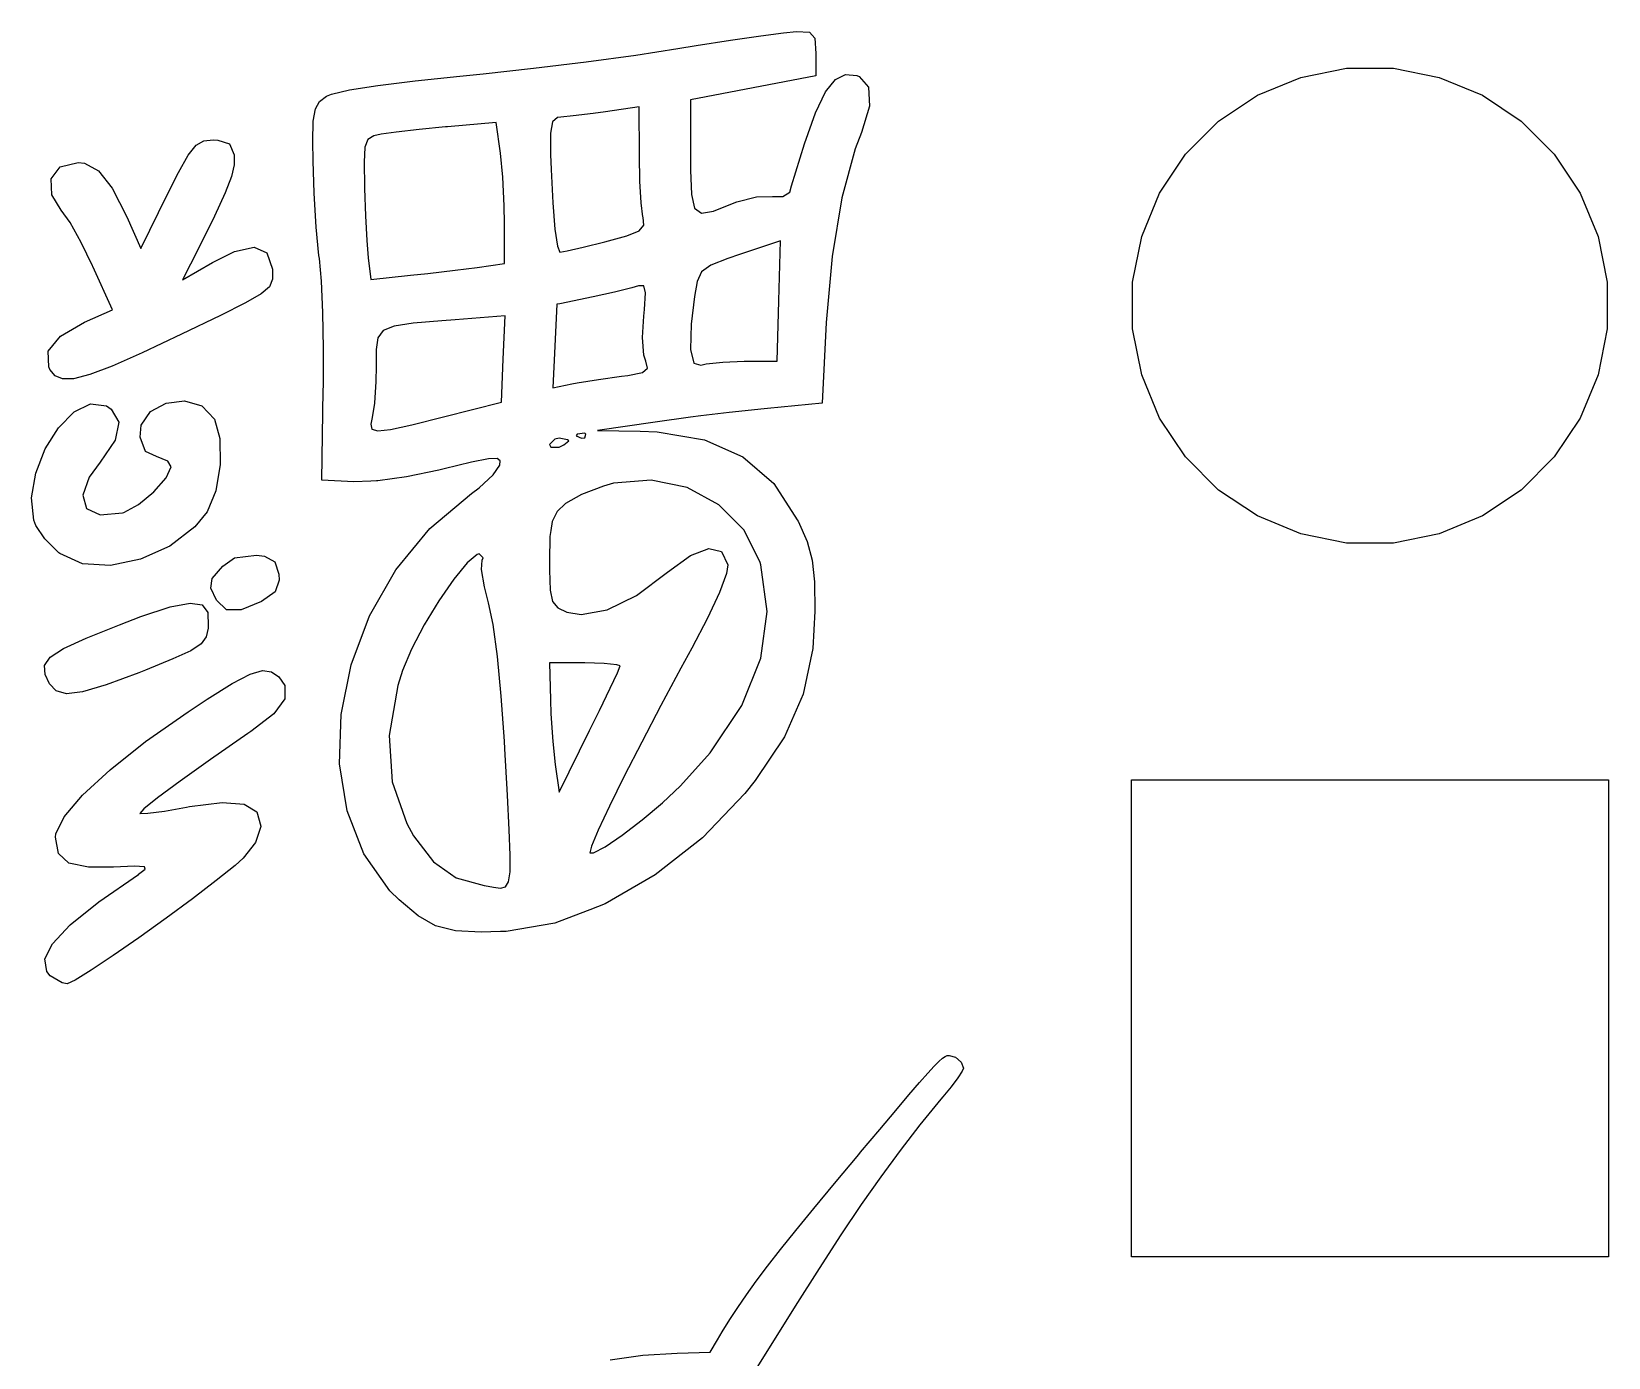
# Model space of a CAD drawing. Header units: millimetres. Extents: x 50.8 to 70.2, y -80.5 to -30.
# Drawn here: x 64.62 to 70.24, y -75.76 to -71.03 of the extents above; entities that cross this region are included whole.
import ezdxf

# ---------------------------------------------------------------- set-up
doc = ezdxf.new("R2010")
doc.units = ezdxf.units.MM
doc.layers.add('B.Mask', color=4, linetype='CONTINUOUS', true_color=0x02ffee)

msp = doc.modelspace()

# ---------------------------------------------------------------- linework, layer by layer
at = {"layer": 'B.Mask', "linetype": 'CONTINUOUS'}
for p, q in [((67.218576, -71.04872), (67.29997, -71.037907)), ((67.29997, -71.037907), (67.345995, -71.033416)), ((67.345995, -71.033416), (67.34618, -71.033409)), ((67.34618, -71.033409), (67.392099, -71.036107)), ((67.392099, -71.036107), (67.410941, -71.057512)), ((66.773696, -71.117175), (66.923042, -71.094391)), ((66.923042, -71.094391), (66.988477, -71.083717)), ((66.988477, -71.083717), (67.111512, -71.064456)), ((67.111512, -71.064456), (67.218576, -71.04872)), ((67.410941, -71.057512), (67.414581, -71.111072)), ((66.409174, -71.164229), (66.596494, -71.141199)), ((66.596494, -71.141199), (66.773696, -71.117175)), ((67.414581, -71.111072), (67.414581, -71.19109)), ((65.987094, -71.208461), (66.145725, -71.19224)), ((66.145725, -71.19224), (66.229473, -71.184032)), ((66.229473, -71.184032), (66.409174, -71.164229)), ((67.414581, -71.19109), (67.191674, -71.233832)), ((67.449763, -71.248086), (67.484607, -71.203966)), ((67.484607, -71.203966), (67.521013, -71.18628)), ((67.521013, -71.18628), (67.561548, -71.19057)), ((67.561548, -71.19057), (67.569474, -71.193612)), ((67.569474, -71.193612), (67.602938, -71.231965)), ((68.989313, -71.260367), (69.143258, -71.196601)), ((69.143258, -71.196601), (69.306685, -71.164093)), ((69.306685, -71.164093), (69.473315, -71.164093)), ((69.473315, -71.164093), (69.636742, -71.196601)), ((69.636742, -71.196601), (69.790687, -71.260367)), ((65.646498, -71.282267), (65.671332, -71.26325)), ((65.671332, -71.26325), (65.688467, -71.256178)), ((65.688467, -71.256178), (65.752837, -71.241273)), ((65.752837, -71.241273), (65.854255, -71.225086)), ((65.854255, -71.225086), (65.987094, -71.208461)), ((67.191674, -71.233832), (66.968767, -71.276574)), ((67.413914, -71.323099), (67.449763, -71.248086)), ((67.602938, -71.231965), (67.605769, -71.299847)), ((68.850766, -71.352941), (68.989313, -71.260367)), ((69.790687, -71.260367), (69.929234, -71.352941)), ((65.624165, -71.352794), (65.631504, -71.308631)), ((65.631504, -71.308631), (65.646498, -71.282267)), ((66.665842, -71.319262), (66.621277, -71.325353)), ((66.785869, -71.302167), (66.665842, -71.319262)), ((66.786181, -71.475251), (66.785869, -71.302167)), ((66.968767, -71.276574), (66.968767, -71.479601)), ((67.605769, -71.299847), (67.577639, -71.393145)), ((65.622299, -71.425207), (65.624165, -71.352794)), ((66.095183, -71.373225), (66.001537, -71.382227)), ((66.102284, -71.372615), (66.095183, -71.373225)), ((66.276035, -71.357828), (66.102284, -71.372615)), ((66.290898, -71.466263), (66.276035, -71.357828)), ((66.476738, -71.355306), (66.469644, -71.395663)), ((66.493993, -71.339719), (66.476738, -71.355306)), ((66.505806, -71.338025), (66.493993, -71.339719)), ((66.550763, -71.333939), (66.505806, -71.338025)), ((66.621277, -71.325353), (66.550763, -71.333939)), ((67.374494, -71.433461), (67.413914, -71.323099)), ((68.732941, -71.470766), (68.850766, -71.352941)), ((69.929234, -71.352941), (70.047059, -71.470766)), ((65.206488, -71.438487), (65.233829, -71.423114)), ((65.233829, -71.423114), (65.267, -71.419712)), ((65.267, -71.419712), (65.283352, -71.420162)), ((65.283352, -71.420162), (65.325484, -71.433489)), ((65.62302, -71.494542), (65.622299, -71.425207)), ((65.81885, -71.418032), (65.808289, -71.445736)), ((65.840131, -71.405439), (65.81885, -71.418032)), ((65.865662, -71.399658), (65.840131, -71.405439)), ((65.919338, -71.391688), (65.865662, -71.399658)), ((66.001537, -71.382227), (65.919338, -71.391688)), ((66.469644, -71.395663), (66.469917, -71.471153)), ((67.577639, -71.393145), (67.555756, -71.450843)), ((65.143272, -71.53616), (65.178471, -71.473585)), ((65.178471, -71.473585), (65.206488, -71.438487)), ((65.325484, -71.433489), (65.341639, -71.472828)), ((65.341639, -71.472828), (65.341971, -71.475331)), ((65.341971, -71.475331), (65.341908, -71.507926)), ((65.808289, -71.445736), (65.805228, -71.498752)), ((66.299242, -71.551944), (66.290898, -71.466263)), ((66.469917, -71.471153), (66.471812, -71.524554)), ((66.788003, -71.56624), (66.786181, -71.475251)), ((66.968767, -71.479601), (66.96887, -71.527425)), ((67.328936, -71.58363), (67.374494, -71.433461)), ((67.555756, -71.450843), (67.507851, -71.626402)), ((68.640367, -71.609313), (68.732941, -71.470766)), ((70.047059, -71.470766), (70.139633, -71.609313)), ((64.689234, -71.558074), (64.721956, -71.516044)), ((64.721956, -71.516044), (64.786448, -71.49973)), ((64.786448, -71.49973), (64.808338, -71.502073)), ((64.808338, -71.502073), (64.858645, -71.529508)), ((64.858645, -71.529508), (64.907454, -71.591844)), ((65.10453, -71.613327), (65.143272, -71.53616)), ((65.341908, -71.507926), (65.332119, -71.549469)), ((65.627006, -71.609898), (65.62302, -71.494542)), ((65.805228, -71.498752), (65.806449, -71.587281)), ((66.471812, -71.524554), (66.477906, -71.643806)), ((66.96887, -71.527425), (66.971776, -71.613618)), ((64.691968, -71.615451), (64.689234, -71.558074)), ((64.907454, -71.591844), (64.959294, -71.69418)), ((65.332119, -71.549469), (65.309618, -71.607787)), ((65.806449, -71.587281), (65.806565, -71.59268)), ((65.806565, -71.59268), (65.809737, -71.689817)), ((66.304635, -71.654921), (66.299242, -71.551944)), ((66.792511, -71.644321), (66.788003, -71.56624)), ((67.32266, -71.6055), (67.328936, -71.58363)), ((64.726004, -71.669724), (64.691968, -71.615451)), ((65.009174, -71.806941), (65.10453, -71.613327)), ((65.309618, -71.607787), (65.271418, -71.69071)), ((65.634637, -71.730174), (65.627006, -71.609898)), ((66.305761, -71.717517), (66.304635, -71.654921)), ((66.477906, -71.643806), (66.485439, -71.737174)), ((66.798769, -71.693846), (66.792511, -71.644321)), ((66.971776, -71.613618), (66.982785, -71.662593)), ((67.050721, -71.672969), (67.118452, -71.64641)), ((67.118452, -71.64641), (67.133356, -71.640634)), ((67.133356, -71.640634), (67.203574, -71.622612)), ((67.203574, -71.622612), (67.26022, -71.620722)), ((67.26022, -71.620722), (67.297752, -71.621354)), ((67.297752, -71.621354), (67.32266, -71.6055)), ((67.507851, -71.626402), (67.472926, -71.83538)), ((68.576601, -71.763258), (68.640367, -71.609313)), ((70.139633, -71.609313), (70.203399, -71.763258)), ((64.757032, -71.714016), (64.726004, -71.669724)), ((64.959294, -71.69418), (65.009174, -71.806941)), ((65.271418, -71.69071), (65.214532, -71.806067)), ((65.809737, -71.689817), (65.814381, -71.778348)), ((66.799432, -71.696539), (66.798769, -71.693846)), ((66.801724, -71.723444), (66.799432, -71.696539)), ((66.982785, -71.662593), (67.007299, -71.68037)), ((67.007299, -71.68037), (67.050721, -71.672969)), ((64.79708, -71.785331), (64.757032, -71.714016)), ((65.644366, -71.831655), (65.634637, -71.730174)), ((66.305761, -71.860335), (66.305761, -71.717517)), ((66.485439, -71.737174), (66.493795, -71.798043)), ((66.662963, -71.782272), (66.741659, -71.760957)), ((66.741659, -71.760957), (66.785385, -71.743083)), ((66.785385, -71.743083), (66.801724, -71.723444)), ((68.544093, -71.926685), (68.576601, -71.763258)), ((70.203399, -71.763258), (70.235907, -71.926685)), ((64.837629, -71.868466), (64.79708, -71.785331)), ((65.214532, -71.806067), (65.158419, -71.918074)), ((65.264286, -71.856031), (65.34278, -71.816638)), ((65.34278, -71.816638), (65.413832, -71.801389)), ((65.413832, -71.801389), (65.458629, -71.822362)), ((65.458629, -71.822362), (65.478228, -71.879675)), ((65.814381, -71.778348), (65.819535, -71.839715)), ((66.493795, -71.798043), (66.50236, -71.819802)), ((66.50236, -71.819802), (66.528248, -71.81471)), ((66.528248, -71.81471), (66.585994, -71.801219)), ((66.585994, -71.801219), (66.662963, -71.782272)), ((67.289424, -71.778931), (67.143187, -71.827945)), ((67.283416, -71.993465), (67.289424, -71.778931)), ((64.838717, -71.87088), (64.837629, -71.868466)), ((64.907965, -72.024837), (64.838717, -71.87088)), ((65.158419, -71.918074), (65.264286, -71.856031)), ((65.478228, -71.879675), (65.478517, -71.882713)), ((65.645761, -71.842665), (65.644366, -71.831655)), ((65.652756, -71.922704), (65.645761, -71.842665)), ((65.819535, -71.839715), (65.828962, -71.916783)), ((66.130085, -71.883767), (66.208596, -71.873738)), ((66.208596, -71.873738), (66.305761, -71.860335)), ((67.040703, -71.865816), (67.007779, -71.88969)), ((67.101382, -71.842084), (67.040703, -71.865816)), ((67.143187, -71.827945), (67.101382, -71.842084)), ((67.472926, -71.83538), (67.452443, -72.069882)), ((65.479044, -71.916277), (65.468265, -71.942577)), ((65.478517, -71.882713), (65.479044, -71.916277)), ((65.657746, -72.034349), (65.652756, -71.922704)), ((65.828962, -71.916783), (65.970197, -71.901962)), ((65.970197, -71.901962), (66.032539, -71.895167)), ((66.032539, -71.895167), (66.130085, -71.883767)), ((66.992026, -71.923569), (66.982859, -71.977314)), ((67.007779, -71.88969), (66.992026, -71.923569)), ((68.544093, -72.093315), (68.544093, -71.926685)), ((70.235907, -71.926685), (70.235907, -72.093315)), ((65.43867, -71.96831), (65.382749, -72.000175)), ((65.468265, -71.942577), (65.43867, -71.96831)), ((66.621427, -71.97838), (66.50236, -72.003098)), ((66.697971, -71.961527), (66.621427, -71.97838)), ((66.7589, -71.946397), (66.697971, -71.961527)), ((66.783206, -71.939017), (66.7589, -71.946397)), ((66.801541, -71.939238), (66.783206, -71.939017)), ((66.808091, -71.964658), (66.801541, -71.939238)), ((66.804333, -72.023949), (66.808091, -71.964658)), ((66.982859, -71.977314), (66.971263, -72.076269)), ((67.277408, -72.207998), (67.283416, -71.993465)), ((64.808638, -72.068774), (64.907965, -72.024837)), ((65.292993, -72.044867), (65.154201, -72.112178)), ((65.382749, -72.000175), (65.292993, -72.044867)), ((65.660308, -72.163509), (65.657746, -72.034349)), ((66.307898, -72.046325), (66.129646, -72.060182)), ((66.301114, -72.200332), (66.307898, -72.046325)), ((66.492452, -72.005155), (66.48484, -72.154294)), ((66.50236, -72.003098), (66.492452, -72.005155)), ((66.797327, -72.123852), (66.801676, -72.047461)), ((66.801676, -72.047461), (66.804333, -72.023949)), ((64.722614, -72.118641), (64.808638, -72.068774)), ((65.873362, -72.098739), (65.854523, -72.125044)), ((65.912601, -72.082702), (65.873362, -72.098739)), ((65.979701, -72.072535), (65.912601, -72.082702)), ((66.082124, -72.063842), (65.979701, -72.072535)), ((66.129646, -72.060182), (66.082124, -72.063842)), ((66.971263, -72.076269), (66.968534, -72.166364)), ((67.452443, -72.069882), (67.437444, -72.357066)), ((68.576601, -72.256742), (68.544093, -72.093315)), ((70.235907, -72.093315), (70.203399, -72.256742)), ((64.67964, -72.172328), (64.722614, -72.118641)), ((65.154201, -72.112178), (65.014714, -72.17789)), ((65.854523, -72.125044), (65.848624, -72.166013)), ((66.48484, -72.154294), (66.477228, -72.303433)), ((66.801971, -72.186029), (66.797327, -72.123852)), ((64.680949, -72.228143), (64.67964, -72.172328)), ((65.014714, -72.17789), (64.907267, -72.225177)), ((65.660021, -72.296092), (65.660308, -72.163509)), ((65.848624, -72.166013), (65.848203, -72.226044)), ((66.294329, -72.35434), (66.301114, -72.200332)), ((66.808621, -72.208256), (66.801971, -72.186029)), ((66.815696, -72.233036), (66.808621, -72.208256)), ((66.968534, -72.166364), (66.979724, -72.214706)), ((66.979724, -72.214706), (67.00493, -72.222338)), ((67.00493, -72.222338), (67.02419, -72.217626)), ((67.02419, -72.217626), (67.084009, -72.210951)), ((67.084009, -72.210951), (67.159251, -72.20823)), ((67.159251, -72.20823), (67.277408, -72.207998)), ((64.685613, -72.23763), (64.680949, -72.228143)), ((64.703584, -72.260015), (64.685613, -72.23763)), ((64.73002, -72.27146), (64.703584, -72.260015)), ((64.769635, -72.270465), (64.73002, -72.27146)), ((64.827146, -72.255537), (64.769635, -72.270465)), ((64.907267, -72.225177), (64.827146, -72.255537)), ((65.848203, -72.226044), (65.847016, -72.280424)), ((66.564929, -72.285326), (66.640134, -72.272803)), ((66.640134, -72.272803), (66.722151, -72.261362)), ((66.722151, -72.261362), (66.744578, -72.258443)), ((66.744578, -72.258443), (66.797293, -72.247956)), ((66.797293, -72.247956), (66.815696, -72.233036)), ((68.640367, -72.410687), (68.576601, -72.256742)), ((70.203399, -72.256742), (70.139633, -72.410687)), ((65.654185, -72.631414), (65.659779, -72.311342)), ((65.659779, -72.311342), (65.660021, -72.296092)), ((65.847016, -72.280424), (65.841875, -72.357116)), ((66.477228, -72.303433), (66.545815, -72.28907)), ((66.545815, -72.28907), (66.564929, -72.285326)), ((64.771521, -72.388692), (64.830137, -72.359951)), ((64.830137, -72.359951), (64.886766, -72.367677)), ((64.886766, -72.367677), (64.903239, -72.378398)), ((64.903239, -72.378398), (64.930941, -72.425855)), ((65.010751, -72.436524), (65.044394, -72.387283)), ((65.044394, -72.387283), (65.100144, -72.357314)), ((65.100144, -72.357314), (65.165167, -72.349735)), ((65.165167, -72.349735), (65.226624, -72.367665)), ((65.226624, -72.367665), (65.271678, -72.414222)), ((65.841875, -72.357116), (65.834105, -72.408506)), ((66.088569, -72.406579), (66.294329, -72.35434)), ((67.230727, -72.377234), (67.106426, -72.390873)), ((67.243114, -72.376008), (67.230727, -72.377234)), ((67.437444, -72.357066), (67.243114, -72.376008)), ((64.716052, -72.4452), (64.771521, -72.388692)), ((64.930941, -72.425855), (64.917813, -72.489832)), ((65.006945, -72.478525), (65.010751, -72.436524)), ((65.271678, -72.414222), (65.290599, -72.483441)), ((65.834105, -72.408506), (65.829082, -72.432047)), ((65.829082, -72.432047), (65.832985, -72.450028)), ((65.899312, -72.451481), (65.975206, -72.43485)), ((65.975206, -72.43485), (66.088569, -72.406579)), ((66.843024, -72.424804), (66.637264, -72.454657)), ((66.967948, -72.407857), (66.843024, -72.424804)), ((67.00493, -72.403321), (66.967948, -72.407857)), ((67.106426, -72.390873), (67.00493, -72.403321)), ((68.732941, -72.549234), (68.640367, -72.410687)), ((70.139633, -72.410687), (70.047059, -72.549234)), ((64.668862, -72.520774), (64.716052, -72.4452)), ((64.917813, -72.489832), (64.864144, -72.567792)), ((65.02656, -72.529658), (65.006945, -72.478525)), ((65.290599, -72.483441), (65.292039, -72.576156)), ((65.832985, -72.450028), (65.85415, -72.456524)), ((65.85415, -72.456524), (65.899312, -72.451481)), ((66.477228, -72.49283), (66.465797, -72.504953)), ((66.484325, -72.485303), (66.477228, -72.49283)), ((66.50009, -72.482809), (66.484325, -72.485303)), ((66.530593, -72.4877), (66.50009, -72.482809)), ((66.516506, -72.506536), (66.534383, -72.491794)), ((66.534383, -72.491794), (66.530593, -72.4877)), ((66.564867, -72.467567), (66.56129, -72.474444)), ((66.56129, -72.474444), (66.580108, -72.482809)), ((66.591999, -72.464831), (66.564867, -72.467567)), ((66.580108, -72.482809), (66.592211, -72.481159)), ((66.59535, -72.467567), (66.591999, -72.464831)), ((66.592211, -72.481159), (66.59535, -72.467567)), ((66.637264, -72.454657), (66.78871, -72.457302)), ((66.78871, -72.457302), (66.84902, -72.459905)), ((66.84902, -72.459905), (67.017699, -72.488497)), ((67.017699, -72.488497), (67.155497, -72.549196)), ((64.635086, -72.606715), (64.668862, -72.520774)), ((65.065482, -72.54727), (65.02656, -72.529658)), ((65.105699, -72.564174), (65.065482, -72.54727)), ((66.247967, -72.555664), (66.187576, -72.567978)), ((66.2796, -72.55433), (66.247967, -72.555664)), ((66.290151, -72.563443), (66.2796, -72.55433)), ((66.465797, -72.504953), (66.470651, -72.514414)), ((66.470651, -72.514414), (66.50009, -72.513939)), ((66.50009, -72.513939), (66.516506, -72.506536)), ((67.155497, -72.549196), (67.265081, -72.643505)), ((68.850766, -72.667059), (68.732941, -72.549234)), ((70.047059, -72.549234), (69.929234, -72.667059)), ((64.619858, -72.694322), (64.635086, -72.606715)), ((64.864144, -72.567792), (64.825138, -72.621035)), ((65.099394, -72.624177), (65.116922, -72.584162)), ((65.116922, -72.584162), (65.105699, -72.564174)), ((65.292039, -72.576156), (65.276499, -72.669954)), ((66.071904, -72.596456), (65.956202, -72.620191)), ((66.090753, -72.591809), (66.071904, -72.596456)), ((66.187576, -72.567978), (66.090753, -72.591809)), ((66.264604, -72.613516), (66.288534, -72.578038)), ((66.288534, -72.578038), (66.290151, -72.563443)), ((64.825138, -72.621035), (64.802456, -72.685893)), ((65.056186, -72.673483), (65.099394, -72.624177)), ((65.768497, -72.637928), (65.654185, -72.631414)), ((65.828962, -72.63562), (65.768497, -72.637928)), ((65.849277, -72.634844), (65.828962, -72.63562)), ((65.85415, -72.634176), (65.849277, -72.634844)), ((65.956202, -72.620191), (65.85415, -72.634176)), ((66.18739, -72.679951), (66.215638, -72.658852)), ((66.215638, -72.658852), (66.264604, -72.613516)), ((66.658286, -72.652865), (66.580398, -72.682752)), ((66.693444, -72.643079), (66.658286, -72.652865)), ((66.828523, -72.631456), (66.693444, -72.643079)), ((66.956844, -72.65853), (66.828523, -72.631456)), ((67.069915, -72.7196), (66.956844, -72.65853)), ((67.265081, -72.643505), (67.349119, -72.772927)), ((68.989313, -72.759633), (68.850766, -72.667059)), ((69.929234, -72.667059), (69.790687, -72.759633)), ((64.628312, -72.774897), (64.619858, -72.694322)), ((64.802456, -72.685893), (64.816327, -72.732507)), ((64.948986, -72.746696), (65.001362, -72.718762)), ((65.001362, -72.718762), (65.056186, -72.673483)), ((65.276499, -72.669954), (65.24559, -72.744469)), ((66.039818, -72.804491), (66.18739, -72.679951)), ((66.523217, -72.715308), (66.49264, -72.7441)), ((66.580108, -72.682917), (66.523217, -72.715308)), ((66.580398, -72.682752), (66.580108, -72.682917)), ((67.159241, -72.809969), (67.069915, -72.7196)), ((64.635188, -72.794007), (64.628312, -72.774897)), ((64.816327, -72.732507), (64.864239, -72.75518)), ((64.864239, -72.75518), (64.943682, -72.748213)), ((64.943682, -72.748213), (64.948986, -72.746696)), ((65.24559, -72.744469), (65.201279, -72.798589)), ((66.47524, -72.778973), (66.470651, -72.81115)), ((66.49264, -72.7441), (66.47524, -72.778973)), ((67.349119, -72.772927), (67.351798, -72.778425)), ((67.351798, -72.778425), (67.383606, -72.851043)), ((69.143258, -72.823399), (68.989313, -72.759633)), ((69.790687, -72.759633), (69.636742, -72.823399)), ((64.667284, -72.841328), (64.635188, -72.794007)), ((65.201279, -72.798589), (65.112388, -72.866783)), ((65.918487, -72.951746), (66.039818, -72.804491)), ((66.467536, -72.832991), (66.465797, -72.919417)), ((66.470651, -72.81115), (66.467536, -72.832991)), ((67.216328, -72.924939), (67.159241, -72.809969)), ((69.306685, -72.855907), (69.143258, -72.823399)), ((69.636742, -72.823399), (69.473315, -72.855907)), ((64.717078, -72.890558), (64.667284, -72.841328)), ((64.720642, -72.893419), (64.717078, -72.890558)), ((65.112388, -72.866783), (65.008571, -72.913571)), ((66.967867, -72.900274), (67.033352, -72.875699)), ((67.033352, -72.875699), (67.079307, -72.886543)), ((67.079307, -72.886543), (67.101681, -72.933313)), ((67.383606, -72.851043), (67.40194, -72.917065)), ((69.473315, -72.855907), (69.306685, -72.855907)), ((64.801391, -72.930098), (64.720642, -72.893419)), ((64.901136, -72.935746), (64.801391, -72.930098)), ((65.008571, -72.913571), (64.901136, -72.935746)), ((65.263993, -72.982045), (65.301168, -72.938706)), ((65.301168, -72.938706), (65.343209, -72.909169)), ((65.343209, -72.909169), (65.421195, -72.898697)), ((65.421195, -72.898697), (65.450538, -72.902881)), ((65.450538, -72.902881), (65.487525, -72.922532)), ((65.487525, -72.922532), (65.501257, -72.967325)), ((66.17203, -72.92624), (66.124449, -72.984547)), ((66.207782, -72.896333), (66.17203, -72.92624)), ((66.215613, -72.89433), (66.207782, -72.896333)), ((66.229222, -72.908374), (66.215613, -72.89433)), ((66.223791, -72.950505), (66.225557, -72.917493)), ((66.225557, -72.917493), (66.229222, -72.908374)), ((66.465797, -72.919417), (66.465874, -72.952624)), ((66.886903, -72.959766), (66.967867, -72.900274)), ((67.101681, -72.933313), (67.096529, -72.964995)), ((67.218877, -72.933714), (67.216328, -72.924939)), ((67.242004, -73.099472), (67.218877, -72.933714)), ((67.40194, -72.917065), (67.410131, -72.993887)), ((65.258588, -73.017054), (65.263993, -72.982045)), ((65.50247, -72.988202), (65.4881, -73.030311)), ((65.501257, -72.967325), (65.50247, -72.988202)), ((65.824505, -73.115486), (65.918487, -72.951746)), ((66.124449, -72.984547), (66.071361, -73.06165)), ((66.234018, -73.011974), (66.223791, -72.950505)), ((66.465874, -72.952624), (66.468175, -73.023648)), ((66.776354, -73.042642), (66.886509, -72.960112)), ((66.886509, -72.960112), (66.886903, -72.959766)), ((67.096529, -72.964995), (67.071428, -73.032229)), ((67.410131, -72.993887), (67.411509, -73.098905)), ((65.278789, -73.060081), (65.258588, -73.017054)), ((65.314111, -73.093714), (65.278789, -73.060081)), ((65.4881, -73.030311), (65.439522, -73.06449)), ((66.071361, -73.06165), (66.019088, -73.147941)), ((66.248669, -73.069402), (66.234018, -73.011974)), ((66.468175, -73.023648), (66.476637, -73.064486)), ((66.671576, -73.093855), (66.776354, -73.042642)), ((67.071428, -73.032229), (67.029033, -73.123476)), ((65.009463, -73.118308), (65.113804, -73.083731)), ((65.113804, -73.083731), (65.185038, -73.06975)), ((65.185038, -73.06975), (65.228125, -73.076444)), ((65.228125, -73.076444), (65.24802, -73.103892)), ((65.24802, -73.103892), (65.249683, -73.152171)), ((65.366656, -73.094331), (65.314111, -73.093714)), ((65.439522, -73.06449), (65.366656, -73.094331)), ((65.758983, -73.289475), (65.824505, -73.115486)), ((66.264786, -73.146176), (66.248669, -73.069402)), ((66.476637, -73.064486), (66.495191, -73.086718)), ((66.495191, -73.086718), (66.52777, -73.101922)), ((66.52777, -73.101922), (66.579237, -73.110961)), ((66.579237, -73.110961), (66.671576, -73.093855)), ((67.219576, -73.266313), (67.242004, -73.099472)), ((67.411509, -73.098905), (67.403902, -73.231721)), ((64.8147, -73.194793), (64.9334, -73.147154)), ((64.9334, -73.147154), (65.009463, -73.118308)), ((65.248965, -73.158921), (65.241981, -73.190412)), ((65.249683, -73.152171), (65.248965, -73.158921)), ((66.019088, -73.147941), (65.973951, -73.233816)), ((66.280257, -73.259732), (66.264786, -73.146176)), ((67.029033, -73.123476), (66.972904, -73.230523)), ((64.734042, -73.231943), (64.8147, -73.194793)), ((65.224133, -73.215564), (65.187427, -73.239959)), ((65.241981, -73.190412), (65.224133, -73.215564)), ((64.666073, -73.292304), (64.686232, -73.262985)), ((64.686232, -73.262985), (64.734042, -73.231943)), ((65.123871, -73.269183), (65.025473, -73.30882)), ((65.187427, -73.239959), (65.123871, -73.269183)), ((65.973951, -73.233816), (65.942273, -73.309669)), ((66.294083, -73.401127), (66.280257, -73.259732)), ((66.591539, -73.282989), (66.465797, -73.282989)), ((66.465797, -73.282989), (66.46923, -73.414447)), ((66.660419, -73.284819), (66.591539, -73.282989)), ((66.706091, -73.289541), (66.660419, -73.284819)), ((66.972904, -73.230523), (66.933716, -73.302233)), ((67.151554, -73.434346), (67.219576, -73.266313)), ((67.403902, -73.231721), (67.369512, -73.394253)), ((64.668372, -73.324283), (64.666073, -73.292304)), ((64.68437, -73.357291), (64.668372, -73.324283)), ((65.002099, -73.317983), (64.885254, -73.361243)), ((65.025473, -73.30882), (65.002099, -73.317983)), ((65.335389, -73.356816), (65.399009, -73.323488)), ((65.399009, -73.323488), (65.443258, -73.310205)), ((65.443258, -73.310205), (65.474977, -73.314345)), ((65.474977, -73.314345), (65.501008, -73.333286)), ((65.501008, -73.333286), (65.522721, -73.363812)), ((65.723029, -73.467483), (65.758983, -73.289475)), ((65.942273, -73.309669), (65.925717, -73.363318)), ((66.681939, -73.373682), (66.707745, -73.317923)), ((66.717282, -73.294118), (66.706091, -73.289541)), ((66.707745, -73.317923), (66.717282, -73.294118)), ((66.933716, -73.302233), (66.862514, -73.435236)), ((64.708065, -73.382916), (64.68437, -73.357291)), ((64.744962, -73.392754), (64.708065, -73.382916)), ((64.801783, -73.385848), (64.744962, -73.392754)), ((64.885254, -73.361243), (64.801783, -73.385848)), ((65.245556, -73.412811), (65.335389, -73.356816)), ((65.522721, -73.363812), (65.522526, -73.410736)), ((65.925717, -73.363318), (65.894779, -73.542349)), ((66.644075, -73.452463), (66.681939, -73.373682)), ((67.369512, -73.394253), (67.302896, -73.546272)), ((65.17849, -73.456876), (65.245556, -73.412811)), ((65.522526, -73.410736), (65.482847, -73.464097)), ((66.305264, -73.56142), (66.294083, -73.401127)), ((66.46923, -73.414447), (66.471177, -73.464228)), ((66.608686, -73.524534), (66.644075, -73.452463)), ((66.862514, -73.435236), (66.79438, -73.565662)), ((67.037898, -73.60368), (67.151554, -73.434346)), ((65.02641, -73.563376), (65.17849, -73.456876)), ((65.482847, -73.464097), (65.401699, -73.527787)), ((65.717752, -73.643275), (65.723029, -73.467483)), ((66.471177, -73.464228), (66.477762, -73.562686)), ((64.899555, -73.663598), (65.02641, -73.563376)), ((65.39122, -73.53496), (65.257762, -73.627333)), ((65.401699, -73.527787), (65.39122, -73.53496)), ((65.894779, -73.542349), (65.905269, -73.707241)), ((66.306793, -73.589218), (66.305264, -73.56142)), ((66.477762, -73.562686), (66.486377, -73.644863)), ((66.50009, -73.743821), (66.608686, -73.524534)), ((66.79438, -73.565662), (66.732439, -73.687243)), ((67.302896, -73.546272), (67.199085, -73.701879)), ((66.315755, -73.75381), (66.306793, -73.589218)), ((66.933156, -73.721021), (67.037898, -73.60368)), ((64.801558, -73.754106), (64.899555, -73.663598)), ((65.257762, -73.627333), (65.149188, -73.704436)), ((65.744262, -73.810619), (65.717752, -73.643275)), ((66.486377, -73.644863), (66.50009, -73.743821)), ((65.149188, -73.704436), (65.068831, -73.76381)), ((65.905269, -73.707241), (65.957111, -73.855228)), ((66.732439, -73.687243), (66.679818, -73.793713)), ((66.868836, -73.781712), (66.933156, -73.721021)), ((67.199085, -73.701879), (67.161821, -73.748568)), ((68.54, -75.4), (68.54, -73.7)), ((68.54, -73.7), (70.24, -73.7)), ((70.24, -73.7), (70.24, -75.4)), ((64.736053, -73.831462), (64.801558, -73.754106)), ((65.068831, -73.76381), (65.020026, -73.802997)), ((65.182396, -73.795254), (65.298899, -73.78046)), ((65.298899, -73.78046), (65.377892, -73.786489)), ((65.377892, -73.786489), (65.422787, -73.814208)), ((66.322354, -73.878129), (66.315755, -73.75381)), ((66.796593, -73.84253), (66.868836, -73.781712)), ((67.161821, -73.748568), (67.010648, -73.906016)), ((64.706675, -73.892227), (64.736053, -73.831462)), ((65.020026, -73.802997), (65.006104, -73.819538)), ((65.006104, -73.819538), (65.006513, -73.8198)), ((65.006513, -73.8198), (65.033869, -73.819021)), ((65.033869, -73.819021), (65.093139, -73.810925)), ((65.093139, -73.810925), (65.172267, -73.797138)), ((65.172267, -73.797138), (65.182396, -73.795254)), ((65.422787, -73.814208), (65.436994, -73.864486)), ((65.803667, -73.963281), (65.744262, -73.810619)), ((66.679818, -73.793713), (66.639643, -73.878804)), ((66.725408, -73.896859), (66.796593, -73.84253)), ((64.705401, -73.904481), (64.706675, -73.892227)), ((64.716342, -73.961899), (64.705401, -73.904481)), ((65.436974, -73.866016), (65.418629, -73.922574)), ((65.436994, -73.864486), (65.436974, -73.866016)), ((65.957111, -73.855228), (65.981472, -73.898914)), ((65.981472, -73.898914), (66.051869, -73.992048)), ((66.325772, -73.9676), (66.322354, -73.878129)), ((66.639643, -73.878804), (66.61504, -73.936249)), ((66.664261, -73.938082), (66.725408, -73.896859)), ((65.418629, -73.922574), (65.374475, -73.979253)), ((66.61504, -73.936249), (66.609136, -73.959781)), ((66.609136, -73.959781), (66.622132, -73.959581)), ((66.622132, -73.959581), (66.664261, -73.938082)), ((67.010648, -73.906016), (66.842325, -74.038525)), ((64.753275, -73.996479), (64.716342, -73.961899)), ((64.822363, -74.011398), (64.753275, -73.996479)), ((64.911927, -74.010941), (64.822363, -74.011398)), ((64.986748, -74.007558), (64.911927, -74.010941)), ((65.022368, -74.009415), (64.986748, -74.007558)), ((65.025186, -74.018369), (65.022368, -74.009415)), ((65.34547, -74.004648), (65.27839, -74.058625)), ((65.374475, -73.979253), (65.34547, -74.004648)), ((65.897078, -74.09503), (65.803667, -73.963281)), ((66.051869, -73.992048), (66.132968, -74.048904)), ((66.325192, -74.02765), (66.325772, -73.9676)), ((64.859482, -74.13498), (65.000887, -74.03675)), ((65.000887, -74.03675), (65.001601, -74.036276)), ((65.001601, -74.036276), (65.025186, -74.018369)), ((65.27839, -74.058625), (65.193707, -74.123204)), ((66.132968, -74.048904), (66.233437, -74.076422)), ((66.308772, -74.081186), (66.319798, -74.063703)), ((66.319798, -74.063703), (66.325192, -74.02765)), ((66.842325, -74.038525), (66.664559, -74.141421)), ((65.193707, -74.123204), (65.099122, -74.192899)), ((65.929771, -74.127594), (65.897078, -74.09503)), ((65.997657, -74.184779), (65.929771, -74.127594)), ((66.233437, -74.076422), (66.233737, -74.076463)), ((66.233737, -74.076463), (66.266559, -74.08214)), ((66.266559, -74.08214), (66.291298, -74.085523)), ((66.291298, -74.085523), (66.308772, -74.081186)), ((64.757931, -74.216543), (64.859482, -74.13498)), ((66.059999, -74.220377), (65.997657, -74.184779)), ((66.609136, -74.162607), (66.50009, -74.20429)), ((66.664559, -74.141421), (66.609136, -74.162607)), ((64.694397, -74.283549), (64.757931, -74.216543)), ((65.099122, -74.192899), (65.002337, -74.262224)), ((66.130399, -74.238381), (66.059999, -74.220377)), ((66.222462, -74.242786), (66.130399, -74.238381)), ((66.291298, -74.240394), (66.222462, -74.242786)), ((66.311544, -74.239691), (66.291298, -74.240394)), ((66.485062, -74.210034), (66.311544, -74.239691)), ((66.50009, -74.20429), (66.485062, -74.210034)), ((64.667041, -74.338104), (64.694397, -74.283549)), ((65.002337, -74.262224), (64.911051, -74.325692)), ((64.674027, -74.382319), (64.667041, -74.338104)), ((64.911051, -74.325692), (64.832966, -74.377819)), ((64.686235, -74.397792), (64.674027, -74.382319)), ((64.728587, -74.422784), (64.686235, -74.397792)), ((64.832966, -74.377819), (64.775783, -74.413118)), ((64.747202, -74.426103), (64.728587, -74.422784)), ((64.775783, -74.413118), (64.747202, -74.426103)), ((67.866144, -74.69174), (67.875609, -74.685337)), ((67.875609, -74.685337), (67.88306, -74.682456)), ((67.88306, -74.682456), (67.889689, -74.681786)), ((67.889689, -74.681786), (67.912266, -74.688474)), ((67.912266, -74.688474), (67.932608, -74.706004)), ((67.7843, -74.778745), (67.813744, -74.745167)), ((67.813744, -74.745167), (67.836404, -74.720346)), ((67.836404, -74.720346), (67.853473, -74.702973)), ((67.853473, -74.702973), (67.866144, -74.69174)), ((67.936316, -74.738147), (67.920761, -74.761501)), ((67.932608, -74.706004), (67.94117, -74.727322)), ((67.94117, -74.727322), (67.936316, -74.738147)), ((67.74688, -74.822391), (67.7843, -74.778745)), ((67.897046, -74.79316), (67.867793, -74.82947)), ((67.920761, -74.761501), (67.897046, -74.79316)), ((67.700292, -74.877412), (67.74688, -74.822391)), ((67.860719, -74.837982), (67.7863, -74.929511)), ((67.867793, -74.82947), (67.860719, -74.837982)), ((67.643343, -74.945119), (67.700292, -74.877412)), ((67.574841, -75.026819), (67.643343, -74.945119)), ((67.7863, -74.929511), (67.715574, -75.020533)), ((67.568239, -75.0347), (67.574841, -75.026819)), ((67.715574, -75.020533), (67.646387, -75.114103)), ((67.482057, -75.137856), (67.568239, -75.0347)), ((67.407702, -75.227557), (67.482057, -75.137856)), ((67.646387, -75.114103), (67.576584, -75.213275)), ((67.343864, -75.305522), (67.407702, -75.227557)), ((67.576584, -75.213275), (67.504011, -75.321104)), ((67.289232, -75.37347), (67.343864, -75.305522)), ((67.504011, -75.321104), (67.426512, -75.440645)), ((67.242496, -75.43312), (67.289232, -75.37347)), ((70.24, -75.4), (68.54, -75.4)), ((67.202345, -75.486191), (67.242496, -75.43312)), ((67.426512, -75.440645), (67.341933, -75.574951)), ((67.136559, -75.579474), (67.16747, -75.534403)), ((67.16747, -75.534403), (67.202345, -75.486191)), ((67.108302, -75.623124), (67.136559, -75.579474)), ((67.341933, -75.574951), (67.207616, -75.790715)), ((67.08139, -75.667071), (67.108302, -75.623124)), ((67.039013, -75.739539), (67.065004, -75.694878)), ((67.065004, -75.694878), (67.08139, -75.667071)), ((66.682648, -75.76594), (66.79812, -75.749998)), ((66.79812, -75.749998), (66.920573, -75.742465)), ((66.920573, -75.742465), (67.039013, -75.739539))]:
    msp.add_line(p, q, dxfattribs=at)

doc.saveas('drawing.dxf')
